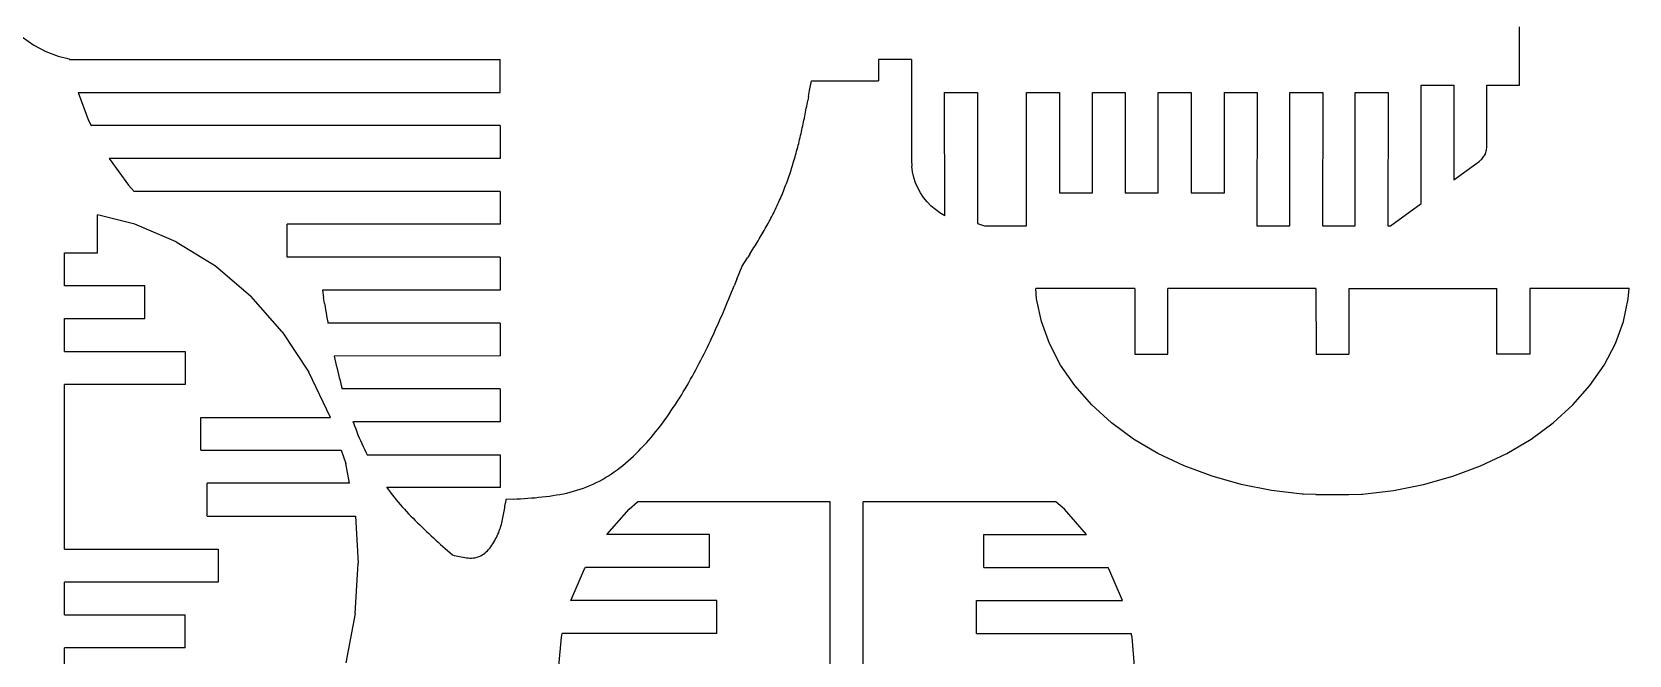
# Model space of a CAD drawing. Header units: inches. Extents: x -293 to 209, y -165 to 155.
# Drawn here: x 63.4 to 209, y -50.4 to 6.4 of the extents above; entities that cross this region are included whole.
import ezdxf

# ---------------------------------------------------------------- set-up
doc = ezdxf.new("R2010")
doc.units = ezdxf.units.IN
doc.header["$MEASUREMENT"] = 0

msp = doc.modelspace()

# ---------------------------------------------------------------- linework, layer by layer
for p, q in [((62.51, 5.88), (63.55, 5.16)), ((198.99, 1.52), (198.99, 6.84)), ((63.55, 5.16), (64.63, 4.59)), ((64.63, 4.59), (65.75, 4.17)), ((65.75, 4.17), (66.77, 3.92)), ((66.77, 3.92), (66.78, 3.88)), ((66.78, 3.88), (66.79, 3.84)), ((66.79, 3.84), (106.05, 3.84)), ((106.05, 0.84), (106.05, 3.84)), ((140.55, 3.84), (140.55, 1.92)), ((143.55, 3.84), (140.55, 3.84)), ((143.55, 3.84), (143.55, -5.36)), ((134.26, 1.02), (134.43, 1.92)), ((134.43, 1.92), (140.55, 1.92)), ((190.01, 1.52), (193, 1.52)), ((190.01, -9.28), (190.01, 1.52)), ((193, 1.52), (193, -7.11)), ((196, 1.52), (198.99, 1.52)), ((196, -4.11), (196, 1.52)), ((67.59, 0.84), (68.53, -1.71)), ((67.59, 0.84), (106.05, 0.84)), ((134.07, -0.05), (134.1, 0.13)), ((134.17, 0.49), (134.1, 0.13)), ((134.17, 0.49), (134.26, 1.02)), ((146.57, 0.85), (149.56, 0.85)), ((146.59, -10.39), (146.57, 0.85)), ((149.56, 0.85), (149.56, -11.1)), ((154.05, 0.85), (157.05, 0.85)), ((154.05, -11.3), (154.05, 0.85)), ((157.05, 0.85), (157.05, -8.3)), ((160.05, 0.85), (163.04, 0.85)), ((160.05, -8.3), (160.05, 0.85)), ((163.04, 0.85), (163.04, -8.3)), ((166.04, 0.85), (169.04, 0.85)), ((166.04, -8.3), (166.04, 0.85)), ((169.04, 0.85), (169.04, -8.3)), ((172.08, 0.85), (175.07, 0.85)), ((172.08, -8.3), (172.08, 0.85)), ((175.07, 0.85), (175.05, -11.3)), ((178.05, 0.85), (181.04, 0.85)), ((178.05, -11.3), (178.05, 0.85)), ((181.04, 0.85), (181.02, -11.3)), ((184.01, 0.85), (187.01, 0.85)), ((184.01, -11.3), (184.01, 0.85)), ((187.01, 0.85), (186.99, -11.3)), ((133.79, -1.48), (133.82, -1.3)), ((133.82, -1.3), (133.86, -1.12)), ((133.86, -1.12), (133.89, -0.94)), ((133.89, -0.94), (133.93, -0.77)), ((133.93, -0.77), (133.96, -0.59)), ((133.96, -0.59), (134, -0.41)), ((134, -0.41), (134.03, -0.23)), ((134.03, -0.23), (134.07, -0.05)), ((68.53, -1.71), (68.77, -2.16)), ((106.05, -2.16), (68.77, -2.16)), ((106.05, -2.16), (106.05, -5.16)), ((133.44, -3.08), (133.48, -2.9)), ((133.48, -2.9), (133.52, -2.72)), ((133.52, -2.72), (133.56, -2.55)), ((133.56, -2.55), (133.6, -2.37)), ((133.6, -2.37), (133.64, -2.19)), ((133.64, -2.19), (133.68, -2.01)), ((133.68, -2.01), (133.71, -1.84)), ((133.71, -1.84), (133.75, -1.66)), ((133.75, -1.66), (133.79, -1.48)), ((133.08, -4.49), (133.13, -4.32)), ((133.13, -4.32), (133.18, -4.14)), ((133.18, -4.14), (133.22, -3.96)), ((133.22, -3.96), (133.27, -3.79)), ((133.27, -3.79), (133.31, -3.61)), ((133.31, -3.61), (133.35, -3.43)), ((133.35, -3.43), (133.4, -3.26)), ((133.4, -3.26), (133.44, -3.08)), ((195.97, -4.41), (195.98, -4.32)), ((195.98, -4.32), (195.99, -4.21)), ((195.99, -4.21), (196, -4.11)), ((70.41, -5.16), (72.17, -7.61)), ((106.05, -5.16), (70.41, -5.16)), ((132.68, -5.9), (132.73, -5.72)), ((132.73, -5.72), (132.78, -5.55)), ((132.78, -5.55), (132.84, -5.37)), ((132.84, -5.37), (132.89, -5.2)), ((132.89, -5.2), (132.94, -5.02)), ((132.94, -5.02), (132.99, -4.85)), ((132.99, -4.85), (133.04, -4.67)), ((133.04, -4.67), (133.08, -4.49)), ((143.55, -5.36), (143.57, -5.88)), ((193, -7.11), (195.09, -5.6)), ((195.09, -5.6), (195.19, -5.53)), ((195.19, -5.53), (195.29, -5.45)), ((195.29, -5.45), (195.38, -5.38)), ((195.38, -5.38), (195.47, -5.3)), ((195.47, -5.3), (195.55, -5.22)), ((195.55, -5.22), (195.62, -5.14)), ((195.62, -5.14), (195.68, -5.05)), ((195.68, -5.05), (195.74, -4.97)), ((195.74, -4.97), (195.8, -4.88)), ((195.8, -4.88), (195.84, -4.79)), ((195.84, -4.79), (195.88, -4.7)), ((195.88, -4.7), (195.92, -4.61)), ((195.92, -4.61), (195.95, -4.51)), ((195.95, -4.51), (195.97, -4.41)), ((132.15, -7.45), (132.21, -7.28)), ((132.21, -7.28), (132.27, -7.11)), ((132.27, -7.11), (132.33, -6.93)), ((132.33, -6.93), (132.39, -6.76)), ((132.39, -6.76), (132.45, -6.59)), ((132.45, -6.59), (132.51, -6.42)), ((132.51, -6.42), (132.57, -6.24)), ((132.57, -6.24), (132.62, -6.07)), ((132.62, -6.07), (132.68, -5.9)), ((143.64, -6.39), (143.57, -5.88)), ((143.76, -6.89), (143.64, -6.39)), ((143.92, -7.38), (143.76, -6.89)), ((72.17, -7.61), (72.7, -8.16)), ((106.05, -8.16), (72.7, -8.16)), ((106.05, -8.16), (106.05, -11.16)), ((131.61, -8.8), (131.68, -8.63)), ((131.68, -8.63), (131.75, -8.47)), ((131.75, -8.47), (131.82, -8.3)), ((131.82, -8.3), (131.89, -8.13)), ((131.89, -8.13), (131.95, -7.96)), ((131.95, -7.96), (132.02, -7.79)), ((132.02, -7.79), (132.08, -7.62)), ((132.08, -7.62), (132.15, -7.45)), ((144.12, -7.85), (143.92, -7.38)), ((144.37, -8.3), (144.12, -7.85)), ((144.65, -8.73), (144.37, -8.3)), ((144.98, -9.13), (144.65, -8.73)), ((157.05, -8.3), (160.05, -8.3)), ((163.04, -8.3), (166.04, -8.3)), ((169.04, -8.3), (172.08, -8.3)), ((130.91, -10.28), (130.99, -10.12)), ((130.99, -10.12), (131.07, -9.96)), ((131.07, -9.96), (131.15, -9.79)), ((131.15, -9.79), (131.23, -9.63)), ((131.23, -9.63), (131.31, -9.46)), ((131.31, -9.46), (131.38, -9.3)), ((131.38, -9.3), (131.46, -9.13)), ((131.46, -9.13), (131.53, -8.97)), ((131.53, -8.97), (131.61, -8.8)), ((145.34, -9.5), (144.98, -9.13)), ((145.73, -9.83), (145.34, -9.5)), ((146.15, -10.13), (145.73, -9.83)), ((146.59, -10.39), (146.15, -10.13)), ((187.22, -11.3), (190.01, -9.28)), ((72.74, -11.14), (69.35, -10.3)), ((69.35, -13.76), (69.35, -10.3)), ((76.53, -12.75), (72.74, -11.14)), ((86.64, -14.16), (86.64, -11.16)), ((106.05, -11.16), (86.64, -11.16)), ((130.13, -11.72), (130.22, -11.56)), ((130.22, -11.56), (130.31, -11.4)), ((130.31, -11.4), (130.4, -11.24)), ((130.4, -11.24), (130.49, -11.08)), ((130.49, -11.08), (130.57, -10.92)), ((130.57, -10.92), (130.66, -10.76)), ((130.66, -10.76), (130.74, -10.6)), ((130.74, -10.6), (130.83, -10.44)), ((130.83, -10.44), (130.91, -10.28)), ((149.56, -11.1), (150.22, -11.3)), ((150.22, -11.3), (154.05, -11.3)), ((175.05, -11.3), (178.05, -11.3)), ((181.02, -11.3), (184.01, -11.3)), ((186.99, -11.3), (187.22, -11.3)), ((76.53, -12.75), (80.09, -14.95)), ((129.29, -13.12), (129.38, -12.97)), ((129.38, -12.97), (129.48, -12.81)), ((129.48, -12.81), (129.57, -12.66)), ((129.57, -12.66), (129.67, -12.5)), ((129.67, -12.5), (129.76, -12.35)), ((129.76, -12.35), (129.85, -12.19)), ((129.85, -12.19), (129.95, -12.03)), ((129.95, -12.03), (130.04, -11.88)), ((130.04, -11.88), (130.13, -11.72)), ((66.35, -16.76), (66.35, -13.76)), ((66.35, -13.76), (69.35, -13.76)), ((106.05, -14.16), (86.64, -14.16)), ((106.05, -14.16), (106.05, -17.16)), ((128.12, -14.98), (128.61, -14.21)), ((128.8, -13.9), (128.61, -14.21)), ((128.8, -13.9), (128.9, -13.74)), ((128.9, -13.74), (129, -13.59)), ((129, -13.59), (129.1, -13.43)), ((129.1, -13.43), (129.19, -13.28)), ((129.19, -13.28), (129.29, -13.12)), ((80.09, -14.95), (83.33, -17.7)), ((127.64, -16.16), (128.12, -14.98)), ((73.65, -16.76), (66.35, -16.76)), ((73.65, -19.76), (73.65, -16.76)), ((106.05, -17.16), (89.85, -17.16)), ((89.85, -17.16), (89.95, -17.82)), ((127.03, -17.65), (127.15, -17.35)), ((127.15, -17.35), (127.27, -17.06)), ((127.27, -17.06), (127.4, -16.76)), ((127.64, -16.16), (127.4, -16.76)), ((154.94, -17.95), (154.88, -17.01)), ((163.92, -17.01), (154.88, -17.01)), ((163.92, -17.01), (163.92, -23.01)), ((180.42, -17.01), (166.92, -17.01)), ((166.92, -23.01), (166.92, -17.01)), ((180.42, -17.01), (180.44, -22.99)), ((183.42, -17.01), (183.41, -22.99)), ((183.42, -17.01), (196.92, -17.01)), ((196.92, -23.01), (196.92, -17.01)), ((199.92, -17.01), (199.92, -23.01)), ((208.97, -17.01), (199.92, -17.01)), ((208.9, -17.95), (208.97, -17.01)), ((86.19, -20.95), (83.33, -17.7)), ((90.04, -18.38), (89.95, -17.82)), ((90.04, -18.38), (90.09, -18.67)), ((90.09, -18.67), (90.14, -18.95)), ((126.41, -19.13), (126.53, -18.84)), ((126.53, -18.84), (126.66, -18.54)), ((126.66, -18.54), (126.78, -18.24)), ((126.78, -18.24), (126.91, -17.95)), ((126.91, -17.95), (127.03, -17.65)), ((155.39, -20.02), (154.94, -17.95)), ((208.46, -20.02), (208.9, -17.95)), ((66.35, -22.76), (66.35, -19.76)), ((66.35, -19.76), (73.65, -19.76)), ((90.14, -18.95), (90.18, -19.23)), ((90.18, -19.23), (90.23, -19.51)), ((90.23, -19.51), (90.28, -19.8)), ((90.28, -19.8), (90.33, -20.08)), ((90.33, -20.08), (90.34, -20.16)), ((106.05, -20.16), (90.34, -20.16)), ((106.05, -20.16), (106.05, -23.16)), ((125.76, -20.61), (125.89, -20.31)), ((125.89, -20.31), (126.02, -20.02)), ((126.02, -20.02), (126.15, -19.72)), ((126.15, -19.72), (126.28, -19.43)), ((126.28, -19.43), (126.41, -19.13)), ((156.13, -22.04), (155.39, -20.02)), ((207.72, -22.04), (208.46, -20.02)), ((86.19, -20.95), (88.61, -24.63)), ((125.08, -22.08), (125.22, -21.79)), ((125.22, -21.79), (125.36, -21.49)), ((125.36, -21.49), (125.49, -21.2)), ((125.49, -21.2), (125.63, -20.9)), ((125.63, -20.9), (125.76, -20.61)), ((66.35, -22.76), (77.35, -22.76)), ((77.35, -22.76), (77.35, -25.76)), ((106.05, -23.16), (90.92, -23.17)), ((90.92, -23.17), (90.99, -23.46)), ((124.36, -23.54), (124.51, -23.25)), ((124.51, -23.25), (124.65, -22.96)), ((124.65, -22.96), (124.8, -22.67)), ((124.8, -22.67), (124.94, -22.37)), ((124.94, -22.37), (125.08, -22.08)), ((157.15, -24), (156.13, -22.04)), ((163.92, -23.01), (166.92, -23.01)), ((180.44, -22.99), (183.41, -22.99)), ((199.92, -23.01), (196.92, -23.01)), ((206.7, -24), (207.72, -22.04)), ((90.59, -28.76), (88.61, -24.63)), ((90.99, -23.46), (91.05, -23.74)), ((91.05, -23.74), (91.11, -24.01)), ((91.11, -24.01), (91.18, -24.29)), ((91.18, -24.29), (91.24, -24.57)), ((91.24, -24.57), (91.31, -24.85)), ((123.58, -25), (123.74, -24.71)), ((123.74, -24.71), (123.9, -24.42)), ((123.9, -24.42), (124.05, -24.13)), ((124.05, -24.13), (124.21, -23.83)), ((124.21, -23.83), (124.36, -23.54)), ((158.44, -25.86), (157.15, -24)), ((205.4, -25.86), (206.7, -24)), ((66.35, -40.76), (66.35, -25.76)), ((77.35, -25.76), (66.35, -25.76)), ((91.31, -24.85), (91.38, -25.13)), ((91.38, -25.13), (91.46, -25.41)), ((91.46, -25.41), (91.53, -25.69)), ((91.53, -25.69), (91.6, -25.97)), ((91.6, -25.97), (91.66, -26.16)), ((106.05, -26.16), (91.66, -26.16)), ((106.05, -26.16), (106.05, -29.16)), ((122.75, -26.44), (122.92, -26.15)), ((122.92, -26.15), (123.09, -25.86)), ((123.09, -25.86), (123.26, -25.57)), ((123.26, -25.57), (123.42, -25.29)), ((123.42, -25.29), (123.58, -25)), ((160, -27.62), (158.44, -25.86)), ((203.85, -27.62), (205.4, -25.86)), ((121.84, -27.86), (122.03, -27.58)), ((122.03, -27.58), (122.21, -27.29)), ((122.21, -27.29), (122.39, -27.01)), ((122.39, -27.01), (122.57, -26.72)), ((122.57, -26.72), (122.75, -26.44)), ((161.79, -29.25), (160, -27.62)), ((202.06, -29.25), (203.85, -27.62)), ((78.75, -31.76), (78.75, -28.76)), ((78.75, -28.76), (90.59, -28.76)), ((120.87, -29.25), (121.07, -28.98)), ((121.07, -28.98), (121.27, -28.7)), ((121.27, -28.7), (121.46, -28.42)), ((121.46, -28.42), (121.65, -28.14)), ((121.65, -28.14), (121.84, -27.86)), ((92.63, -29.16), (92.67, -29.27)), ((106.05, -29.16), (92.63, -29.16)), ((92.67, -29.27), (92.77, -29.54)), ((92.77, -29.54), (92.88, -29.81)), ((92.88, -29.81), (92.98, -30.08)), ((92.98, -30.08), (93.09, -30.34)), ((93.09, -30.34), (93.21, -30.61)), ((119.82, -30.58), (120.03, -30.32)), ((120.03, -30.32), (120.25, -30.06)), ((120.25, -30.06), (120.46, -29.79)), ((120.46, -29.79), (120.66, -29.52)), ((120.66, -29.52), (120.87, -29.25)), ((163.8, -30.73), (161.79, -29.25)), ((200.04, -30.73), (202.06, -29.25)), ((78.75, -31.76), (91.57, -31.76)), ((91.57, -31.76), (91.97, -32.97)), ((93.21, -30.61), (93.32, -30.88)), ((93.32, -30.88), (93.44, -31.14)), ((93.44, -31.14), (93.56, -31.4)), ((93.56, -31.4), (93.68, -31.66)), ((93.68, -31.66), (93.81, -31.92)), ((93.81, -31.92), (93.94, -32.18)), ((118.45, -32.05), (118.69, -31.81)), ((118.69, -31.81), (118.92, -31.57)), ((118.92, -31.57), (119.15, -31.33)), ((119.15, -31.33), (119.38, -31.08)), ((119.38, -31.08), (119.6, -30.83)), ((119.6, -30.83), (119.82, -30.58)), ((166.02, -32.04), (163.8, -30.73)), ((197.83, -32.04), (200.04, -30.73)), ((92.31, -34.76), (91.97, -32.97)), ((93.94, -32.18), (106.05, -32.16)), ((106.05, -32.16), (106.05, -35.16)), ((116.72, -33.53), (116.98, -33.34)), ((116.98, -33.34), (117.23, -33.14)), ((117.23, -33.14), (117.48, -32.93)), ((117.48, -32.93), (117.73, -32.72)), ((117.73, -32.72), (117.97, -32.5)), ((117.97, -32.5), (118.22, -32.28)), ((118.22, -32.28), (118.45, -32.05)), ((168.41, -33.18), (166.02, -32.04)), ((170.95, -34.13), (168.41, -33.18)), ((192.9, -34.13), (195.44, -33.18)), ((195.44, -33.18), (197.83, -32.04)), ((92.31, -34.76), (79.35, -34.76)), ((79.35, -37.76), (79.35, -34.76)), ((114.24, -34.97), (114.53, -34.84)), ((114.53, -34.84), (114.82, -34.7)), ((114.82, -34.7), (115.1, -34.56)), ((115.1, -34.56), (115.38, -34.41)), ((115.38, -34.41), (115.65, -34.25)), ((115.65, -34.25), (115.92, -34.08)), ((115.92, -34.08), (116.19, -33.9)), ((116.19, -33.9), (116.46, -33.72)), ((116.46, -33.72), (116.72, -33.53)), ((173.61, -34.88), (170.95, -34.13)), ((176.36, -35.43), (173.61, -34.88)), ((187.49, -35.43), (190.24, -34.88)), ((190.24, -34.88), (192.9, -34.13)), ((95.71, -35.13), (95.73, -35.16)), ((95.73, -35.16), (95.88, -35.36)), ((106.05, -35.16), (95.73, -35.16)), ((95.88, -35.36), (96.05, -35.59)), ((96.05, -35.59), (96.22, -35.81)), ((96.22, -35.81), (96.4, -36.03)), ((96.4, -36.03), (96.58, -36.26)), ((96.58, -36.26), (96.76, -36.47)), ((106.57, -36.25), (106.53, -36.55)), ((107.24, -36.21), (106.57, -36.25)), ((107.24, -36.21), (107.57, -36.19)), ((107.57, -36.19), (107.91, -36.17)), ((107.91, -36.17), (108.24, -36.15)), ((108.24, -36.15), (108.57, -36.13)), ((108.57, -36.13), (108.9, -36.1)), ((108.9, -36.1), (109.23, -36.08)), ((109.23, -36.08), (109.56, -36.04)), ((109.56, -36.04), (109.89, -36.01)), ((109.89, -36.01), (110.22, -35.97)), ((110.22, -35.97), (110.54, -35.93)), ((110.54, -35.93), (110.86, -35.88)), ((110.86, -35.88), (111.18, -35.83)), ((111.18, -35.83), (111.5, -35.78)), ((111.5, -35.78), (111.82, -35.71)), ((111.82, -35.71), (112.13, -35.65)), ((112.13, -35.65), (112.44, -35.57)), ((112.44, -35.57), (112.75, -35.49)), ((112.75, -35.49), (113.05, -35.4)), ((113.05, -35.4), (113.36, -35.31)), ((113.36, -35.31), (113.66, -35.2)), ((113.66, -35.2), (113.95, -35.09)), ((113.95, -35.09), (114.24, -34.97)), ((179.18, -35.75), (176.36, -35.43)), ((179.25, -35.75), (179.18, -35.75)), ((180.42, -35.8), (179.25, -35.75)), ((180.42, -35.8), (183.42, -35.8)), ((183.42, -35.8), (184.59, -35.75)), ((184.59, -35.75), (184.67, -35.75)), ((184.67, -35.75), (187.49, -35.43)), ((79.35, -37.76), (92.85, -37.76)), ((92.85, -37.76), (93.12, -42.04)), ((96.76, -36.47), (96.95, -36.69)), ((96.95, -36.69), (97.13, -36.91)), ((97.13, -36.91), (97.32, -37.12)), ((97.32, -37.12), (97.52, -37.33)), ((97.52, -37.33), (97.71, -37.54)), ((97.71, -37.54), (97.91, -37.75)), ((97.91, -37.75), (98.11, -37.95)), ((106.31, -37.91), (106.34, -37.76)), ((106.34, -37.76), (106.37, -37.61)), ((106.37, -37.61), (106.4, -37.45)), ((106.4, -37.45), (106.42, -37.3)), ((106.42, -37.3), (106.45, -37.15)), ((106.45, -37.15), (106.47, -37)), ((106.47, -37), (106.49, -36.85)), ((106.49, -36.85), (106.51, -36.7)), ((106.51, -36.7), (106.53, -36.55)), ((115.78, -39.44), (117.8, -37.11)), ((117.8, -37.11), (118.58, -36.44)), ((136.15, -36.44), (118.58, -36.44)), ((136.15, -54.44), (136.15, -36.44)), ((139.15, -54.44), (139.15, -36.44)), ((156.71, -36.44), (139.15, -36.44)), ((157.49, -37.11), (156.71, -36.44)), ((159.51, -39.44), (157.49, -37.11)), ((98.11, -37.95), (98.31, -38.15)), ((98.31, -38.15), (98.51, -38.36)), ((98.51, -38.36), (98.72, -38.56)), ((98.72, -38.56), (98.93, -38.76)), ((98.93, -38.76), (99.13, -38.96)), ((99.13, -38.96), (99.34, -39.16)), ((99.34, -39.16), (99.55, -39.35)), ((105.85, -39.4), (105.92, -39.25)), ((105.92, -39.25), (105.97, -39.1)), ((105.97, -39.1), (106.03, -38.95)), ((106.03, -38.95), (106.08, -38.81)), ((106.08, -38.81), (106.12, -38.66)), ((106.12, -38.66), (106.17, -38.51)), ((106.17, -38.51), (106.21, -38.36)), ((106.21, -38.36), (106.25, -38.21)), ((106.25, -38.21), (106.28, -38.06)), ((106.28, -38.06), (106.31, -37.91)), ((66.35, -40.76), (80.35, -40.76)), ((80.35, -40.76), (80.35, -43.76)), ((99.55, -39.35), (99.77, -39.55)), ((99.77, -39.55), (99.98, -39.74)), ((99.98, -39.74), (100.19, -39.94)), ((100.19, -39.94), (100.41, -40.13)), ((100.41, -40.13), (100.62, -40.33)), ((100.62, -40.33), (100.84, -40.52)), ((100.84, -40.52), (101.05, -40.71)), ((101.05, -40.71), (101.7, -41.29)), ((104.99, -40.79), (105.1, -40.67)), ((105.1, -40.67), (105.2, -40.54)), ((105.2, -40.54), (105.3, -40.41)), ((105.3, -40.41), (105.39, -40.27)), ((105.39, -40.27), (105.48, -40.13)), ((105.48, -40.13), (105.56, -39.99)), ((105.56, -39.99), (105.64, -39.84)), ((105.64, -39.84), (105.72, -39.7)), ((105.72, -39.7), (105.79, -39.55)), ((105.79, -39.55), (105.85, -39.4)), ((125.15, -39.44), (115.78, -39.44)), ((125.15, -42.44), (125.15, -39.44)), ((150.15, -39.44), (159.51, -39.44)), ((150.15, -42.44), (150.15, -39.44)), ((92.83, -46.63), (93.12, -42.04)), ((101.7, -41.29), (101.87, -41.33)), ((101.87, -41.33), (102.03, -41.37)), ((102.03, -41.37), (102.19, -41.41)), ((102.19, -41.41), (102.35, -41.45)), ((102.35, -41.45), (102.51, -41.48)), ((102.51, -41.48), (102.67, -41.51)), ((102.67, -41.51), (102.83, -41.54)), ((102.83, -41.54), (102.99, -41.56)), ((102.99, -41.56), (103.14, -41.57)), ((103.14, -41.57), (103.29, -41.58)), ((103.29, -41.58), (103.44, -41.58)), ((103.44, -41.58), (103.59, -41.57)), ((103.59, -41.57), (103.74, -41.55)), ((103.74, -41.55), (103.88, -41.52)), ((103.88, -41.52), (104.02, -41.48)), ((104.02, -41.48), (104.15, -41.43)), ((104.15, -41.43), (104.28, -41.36)), ((104.28, -41.36), (104.41, -41.29)), ((104.41, -41.29), (104.54, -41.21)), ((104.54, -41.21), (104.66, -41.12)), ((104.66, -41.12), (104.77, -41.01)), ((104.77, -41.01), (104.89, -40.91)), ((104.89, -40.91), (104.99, -40.79)), ((112.5, -45.44), (113.74, -42.57)), ((113.74, -42.57), (113.82, -42.44)), ((125.15, -42.44), (113.82, -42.44)), ((150.15, -42.44), (161.47, -42.44)), ((161.55, -42.57), (161.47, -42.44)), ((162.79, -45.44), (161.55, -42.57)), ((66.35, -46.76), (66.35, -43.76)), ((80.35, -43.76), (66.35, -43.76)), ((125.8, -45.44), (112.5, -45.44)), ((125.8, -48.44), (125.8, -45.44)), ((149.49, -45.44), (162.79, -45.44)), ((149.49, -48.44), (149.49, -45.44)), ((66.35, -46.76), (77.35, -46.76)), ((77.35, -49.76), (77.35, -46.76)), ((92.83, -46.63), (91.97, -51.12)), ((111.41, -51.44), (111.63, -48.78)), ((111.63, -48.78), (111.71, -48.44)), ((125.8, -48.44), (111.71, -48.44)), ((149.49, -48.44), (163.58, -48.44)), ((163.66, -48.78), (163.58, -48.44)), ((163.88, -51.44), (163.66, -48.78)), ((77.35, -49.76), (66.35, -49.76)), ((66.35, -52.76), (66.35, -49.76))]:
    msp.add_line(p, q)

doc.saveas('drawing.dxf')
